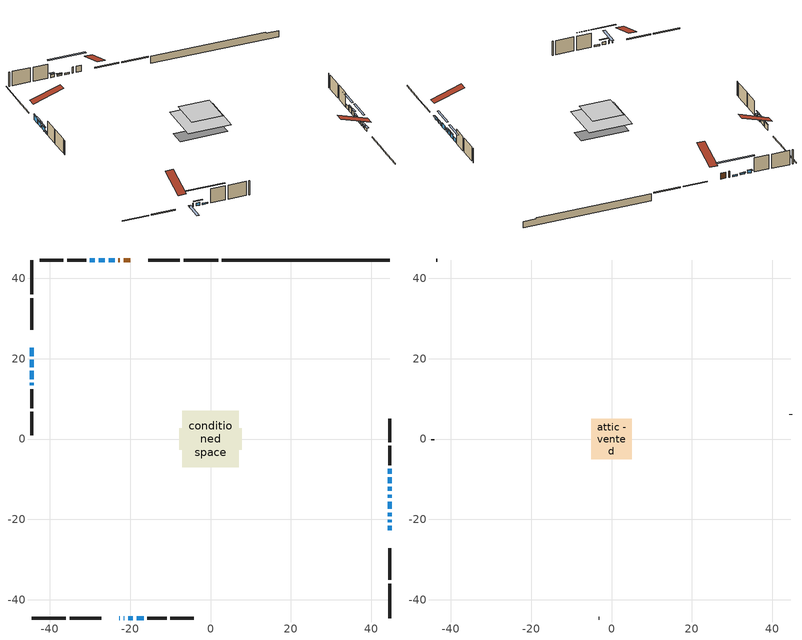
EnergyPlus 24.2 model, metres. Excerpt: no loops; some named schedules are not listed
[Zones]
conditioned space
 floor outside (Floor1 construction): -1.21,-1.21 -1.21,1.21 1.21,1.21 1.21,-1.21 z0.31
 floor adiabatic (AdiabaticFloorConstruction): -7.02,-7.02 -7.02,7.02 7.02,7.02 7.02,-7.02 z2.75
 floor foundation (Slab1 construction): -7.81,-2.63 -7.81,2.63 7.81,2.63 7.81,-2.63 z-2.13
 wall outside (RimJoist1 construction): 1.87,44.56 -6.7,44.56 / -44.56,-44.56 -35.99,-44.56 / -44.56,44.56 -44.56,35.99 / 44.56,-44.56 44.56,-35.99 z0.31:0.61
 wall outside (RimJoist2 construction): -7.63,44.56 -15.46,44.56 / -35.06,-44.56 -27.23,-44.56 / -44.56,35.06 -44.56,27.23 / 44.56,-35.06 44.56,-27.23 z0.31:0.61
 wall outside (AdiabaticWallConstruction 1): -19.92,44.56 -21.6,44.56 / -22.53,44.56 -22.94,44.56 z0.31:2.34
 wall outside (AdiabaticWallConstruction): -22.77,-44.56 -22.55,-44.56 z0.31:0.72; -44.56,22.76 -44.56,20.65 z0.31:2.12; -21.63,-44.56 -21.42,-44.56 / -44.56,19.73 -44.56,17.89 z0.31:1.53; 44.56,-22.76 44.56,-21.59 / 44.56,-19.18 44.56,-18.32 / -20.5,-44.56 -19.33,-44.56 / 44.56,-14.68 44.56,-13.84 z0.31:1.28; 44.56,-20.67 44.56,-20.11 z0.31:1.07; -44.56,16.97 -44.56,14.88 z0.31:1.48; -44.56,13.96 -44.56,13.34 z0.31:0.92; -23.87,44.56 -25.35,44.56 / -18.4,-44.56 -16.62,-44.56 z0.31:0.77; -26.27,44.56 -27.88,44.56 z0.31:0.82; 44.56,-17.39 44.56,-15.61 z0.31:1.73; 44.56,-12.91 44.56,-11.89 / 44.56,-10.97 44.56,-9.54 z0.31:1.83; 44.56,-8.62 44.56,-7.42 z0.31:1.51; -28.8,44.56 -30,44.56 z0.31:1.33
 wall outside (Wall1 construction): -30.93,44.56 -35.68,44.56 / -15.69,-44.56 -10.94,-44.56 / -44.56,12.42 -44.56,7.66 / 44.56,-6.49 44.56,-1.74 z0.31:5.19
 wall outside (Wall2 construction): -36.61,44.56 -42.46,44.56 / -10.01,-44.56 -4.15,-44.56 / -44.56,6.73 -44.56,0.88 / 44.56,-0.81 44.56,5.05 z0.31:5.19
 wall foundation (FoundationWall1 construction): 2.8,44.56,-2.13 2.8,44.56,0.31 40.38,44.56,0.31 40.38,44.56,-0.05 44.56,44.56,-0.05 44.56,44.56,-2.13
 window (WindowConstruction 15): -22.76,-44.56 -22.56,-44.56 z0.31:0.72
 window (WindowConstruction 6): -44.56,22.76 -44.56,20.65 z0.31:2.11
 window (WindowConstruction 7): -21.63,-44.56 -21.42,-44.56 z0.31:1.53
 window (WindowConstruction 8): 44.56,-22.76 44.56,-21.6 z0.31:1.28
 window (WindowConstruction 9): 44.56,-20.67 44.56,-20.11 z0.31:1.07
 window (WindowConstruction 10): 44.56,-19.18 44.56,-18.32 z0.31:1.28
 window (WindowConstruction 11): -20.5,-44.56 -19.33,-44.56 z0.31:1.28
 window (WindowConstruction 12): -44.56,19.72 -44.56,17.9 z0.31:1.53
 window (WindowConstruction 13): -44.56,16.97 -44.56,14.88 z0.31:1.48
 window (WindowConstruction 14): -44.56,13.96 -44.56,13.35 z0.31:0.92
 window (WindowConstruction 17): -23.87,44.56 -25.34,44.56 z0.31:0.77
 window (WindowConstruction 16): -26.27,44.56 -27.87,44.56 z0.31:0.82
 window (WindowConstruction 18): -18.4,-44.56 -16.62,-44.56 z0.31:0.77
 window (WindowConstruction): 44.56,-17.39 44.56,-15.61 z0.31:1.73
 window (WindowConstruction 1): 44.56,-14.68 44.56,-13.84 z0.31:1.28
 window (WindowConstruction 2): 44.56,-12.91 44.56,-11.9 z0.31:1.83
 window (WindowConstruction 3): 44.56,-10.97 44.56,-9.54 z0.31:1.83
 window (WindowConstruction 4): 44.56,-8.61 44.56,-7.42 z0.31:1.5
 window (WindowConstruction 5): -28.8,44.56 -30,44.56 z0.31:1.32
 door (Door): -19.93,44.56 -21.6,44.56 z0.31:2.34
 door (Door 1): -22.53,44.56 -22.94,44.56 z0.31:2.34
 ceiling adiabatic (AdiabaticFloorConstruction): 7.02,-7.02 7.02,7.02 -7.02,7.02 -7.02,-7.02 z2.75
attic - vented
 floor to conditioned space (Floor2 construction Reversed): -5.08,-5.08 -5.08,5.08 5.08,5.08 5.08,-5.08 z5.19
 wall outside (Wall3 construction): -43.39,44.56 -43.63,44.56 / -3.22,-44.56 -2.99,-44.56 / -44.56,-0.05 -44.56,-0.29 / 44.56,5.98 44.56,6.21 z0.31:5.19
 roof outside (Roof1 construction): -19,44.56,5.19 -19,34.67,8.48 -16.39,34.67,8.48 -16.39,44.56,5.19; -23.69,-44.56,5.19 -23.69,-34.67,8.48 -26.3,-34.67,8.48 -26.3,-44.56,5.19; -44.56,23.69,5.19 -34.67,23.69,8.48 -34.67,26.3,8.48 -44.56,26.3,5.19; 44.56,-23.69,5.19 34.67,-23.69,8.48 34.67,-26.3,8.48 44.56,-26.3,5.19
shading: -22.26,-44.56 -23.06,-44.56 -23.06,-51.27 -22.26,-51.27 z1.01; -44.56,20.5 -44.56,22.91 -44.71,22.91 -44.71,20.5 z2.26; 44.56,-21.45 44.56,-22.91 45.17,-22.91 45.17,-21.45 z1.43; 44.56,-19.96 44.56,-20.82 45.17,-20.82 45.17,-19.96 z1.22; 44.56,-18.17 44.56,-19.33 45.17,-19.33 45.17,-18.17 z1.43; -18.42,-44.56 -21.41,-44.56 -21.41,-44.86 -18.42,-44.86 z2.19; -44.56,16.98 -44.56,20.64 -44.86,20.64 -44.86,16.98 z2.44; -44.56,13.97 -44.56,17.88 -44.86,17.88 -44.86,13.97 z2.39; -44.56,13.2 -44.56,14.1 -45.17,14.1 -45.17,13.2 z1.07; -30.83,44.56 -18.38,44.56 -18.38,45.17 -30.83,45.17 z6.26; -28.02,44.56 -26.12,44.56 -26.12,44.86 -28.02,44.86 z0.97; -11.13,-44.56 -23.89,-44.56 -23.89,-44.86 -11.13,-44.86 z6.26; 44.56,-12.87 44.56,-20.13 45.17,-20.13 45.17,-12.87 z4.47; 44.56,-13.54 44.56,-14.98 44.86,-14.98 44.86,-13.54 z1.57; 44.56,-11.6 44.56,-13.21 45.05,-13.21 45.05,-11.6 z2.13; 44.56,-9.24 44.56,-11.27 44.86,-11.27 44.86,-9.24 z2.13; 44.56,-4.68 44.56,-11.35 45.17,-11.35 45.17,-4.68 z4.24; -30.15,44.56 -28.65,44.56 -28.65,45.17 -30.15,45.17 z1.47
[Building]
Building 1: Terrain=Suburbs
[Site:Location]
Edmonton Intl AP_AB: Latitude {deg}=53.31; Longitude {deg}=-113.58; Time Zone {hr}=-7; Elevation {m}=723; Keep Site Location Information=Yes
[Site:GroundTemperature:Shallow]
-1.56185, -3.61833, -3.78302, -2.80711, 1.11059, 5.01004, 8.39065, 10.5322, 10.7141, 8.97234, 5.67794, 1.89811
[Site:WaterMainsTemperature]
Calculation Method=Schedule; Temperature Schedule=mains temperature schedule
[Material] Roughness=Rough; Thermal Absorptance=0.9
Name | Thickness {m} | Conductivity {W/m-K} | Density {kg/m3} | Specific Heat {J/kg-K} | Solar Absorptance | Visible Absorptance
asphalt or fiberglass shingles | 0.00635 | 0.162714 | 1121.4 | 1465.45 | 0.4 | 0.4
ceiling loosefill ins | 0.338667 | 0.0480833 | 16.02 | 1046.75 | 0.7 | 0.7
ceiling stud and cavity | 0.1397 | 0.398674 | 65.682 | 1177.47 | 0.7 | 0.7
concrete 4.0 in. | 0.1016 | 1.803125 | 2242.8 | 837.4 | 0.7 | 0.7
concrete 8.0 in. | 0.2032 | 1.803125 | 2242.8 | 837.4 | 0.7 | 0.7
door material | 0.04445 | 0.053851 | 512.64 | 1214.23 | 0.7 | 0.7
door material 1 | 0.04445 | 0.0451087 | 512.64 | 1214.23 | 0.7 | 0.7
exterior vertical ins | 0.0460229 | 0.029427 | 32.04 | 1214.23 | 0.7 | 0.7
floor covering | 0.0127 | 0.0433444 | 54.468 | 1339.84 | 0.6 | 0.6
floor rigid ins; rim joist rigid ins; wall rigid ins | 0.051816 | 0.029427 | 32.04 | 1214.23 | 0.7 | 0.7
floor rigid ins 1; wall rigid ins 1 | 0.512978 | 0.029427 | 32.04 | 1214.23 | 0.7 | 0.7
floor stud and cavity | 0.1397 | 0.102477 | 92.3553 | 1139.71 | 0.7 | 0.7
floor stud and cavity 1 | 0.1397 | 1.75129 | 37.0049 | 1207.88 | 0.7 | 0.7
furniture material conditioned space 1 | 0.1524 | 0.115458 | 640.8 | 1214.23 | 0.6 | 0.6
gypsum board | 0.0127 | 0.160291 | 801 | 837.4 | 0.6 | 0.6
gypsum board 1 | 0.0127 | 0.160291 | 801 | 837.4 | 0.7 | 0.7
osb sheathing 0.5 in. | 0.0127 | 0.115458 | 512.64 | 1214.23 | 0.7 | 0.7
osb sheathing 0.75 in. | 0.01905 | 0.115458 | 512.64 | 1214.23 | 0.7 | 0.7
osb sheathing 2.0 in. | 0.0508 | 0.115458 | 512.64 | 1214.23 | 0.7 | 0.7
rim joist stud and cavity | 0.0508 | 0.0419588 | 125.044 | 1163.47 | 0.6 | 0.6
rim joist stud and cavity 1 | 0.0508 | 0.0311024 | 125.044 | 1163.47 | 0.6 | 0.6
wall stud and cavity | 0.1397 | 0.209339 | 139.0536 | 1170.24 | 0.7 | 0.7
wall stud and cavity 1 | 0.1397 | 0.543446 | 139.0536 | 1170.24 | 0.7 | 0.7
wall stud and cavity 2 | 0.0889 | 6.9971 | 50.32683 | 1063.81 | 0.6 | 0.6
wall stud and cavity 3 | 0.0889 | 0.380278 | 52.3479 | 1209.89 | 0.7 | 0.7
wall stud and cavity 4 | 0.0889 | 0.391764 | 83.0341 | 1211.67 | 0.7 | 0.7
wood siding | 0.0254 | 0.102417 | 544.68 | 1172.36 | 0.4 | 0.4
wood siding 1 | 0.00254 | 0.102417 | 544.68 | 1172.36 | 0.4 | 0.4
wood siding 2; wood siding 3; wood siding 4 | 0.0254 | 0.102417 | 544.68 | 1172.36 | 0.7 | 0.7
[WindowMaterial:SimpleGlazingSystem]
Name | U-Factor {W/m2-K} | Solar Heat Gain Coefficient
WindowMaterial | 1.67501 | 0.42
WindowMaterial 1 | 1.839672 | 0.36
WindowMaterial 10 | 2.76916 | 0.64
WindowMaterial 11 | 1.74939 | 0.4
WindowMaterial 12 | 1.737468 | 0.4
WindowMaterial 13 | 2.74702 | 0.58
WindowMaterial 14 | 2.65503 | 0.38
WindowMaterial 15 | 2.762347 | 0.61
WindowMaterial 16 | 5.26294 | 0.5
WindowMaterial 17 | 5.33902 | 0.48
WindowMaterial 2 | 2.76178 | 0.61
WindowMaterial 3 | 2.78563 | 0.68
WindowMaterial 4 | 2.779381 | 0.66
WindowMaterial 5 | 1.7721 | 0.39
WindowMaterial 6 | 1.63129 | 0.43
WindowMaterial 7 | 6.93965 | 0.69
WindowMaterial 8 | 2.77541 | 0.65
WindowMaterial 9 | 2.750991 | 0.59
[Construction]
AdiabaticFloorConstruction: floor stud and cavity 1, floor rigid ins 1, osb sheathing 0.75 in., floor covering
AdiabaticWallConstruction: wood siding 3, wall rigid ins 1, wall stud and cavity 3, gypsum board
AdiabaticWallConstruction 1: wood siding 4, wall rigid ins 1, wall stud and cavity 3, gypsum board
Door: door material
Door 1: door material 1
Floor1 construction: floor stud and cavity, floor rigid ins, osb sheathing 0.75 in., floor covering
Floor2 construction Reversed: gypsum board, ceiling stud and cavity, ceiling loosefill ins
FoundationWall1 construction: concrete 8.0 in., gypsum board 1
furniture construction conditioned space 1: furniture material conditioned space 1
PartitionWallConstruction: gypsum board, wall stud and cavity 4, gypsum board
RimJoist1 construction: wood siding 2, rim joist rigid ins, osb sheathing 2.0 in., rim joist stud and cavity
RimJoist2 construction: wood siding 2, osb sheathing 2.0 in., rim joist stud and cavity 1
Roof1 construction: asphalt or fiberglass shingles
Slab1 construction: concrete 4.0 in.
Wall1 construction: wood siding, wall rigid ins, osb sheathing 0.5 in., wall stud and cavity, gypsum board
Wall2 construction: wood siding, wall rigid ins, osb sheathing 0.5 in., wall stud and cavity 1, gypsum board
Wall3 construction: wood siding 1, wall stud and cavity 2
WindowConstruction: WindowMaterial
WindowConstruction 1: WindowMaterial 1
WindowConstruction 10: WindowMaterial 10
WindowConstruction 11; WindowConstruction 8: WindowMaterial 8
WindowConstruction 12: WindowMaterial 11
WindowConstruction 13: WindowMaterial 12
WindowConstruction 14: WindowMaterial 13
WindowConstruction 15: WindowMaterial 14
WindowConstruction 16: WindowMaterial 15
WindowConstruction 17: WindowMaterial 16
WindowConstruction 18: WindowMaterial 17
WindowConstruction 2: WindowMaterial 2
WindowConstruction 3: WindowMaterial 3
WindowConstruction 4: WindowMaterial 4
WindowConstruction 5: WindowMaterial 5
WindowConstruction 6: WindowMaterial 6
WindowConstruction 7: WindowMaterial 7
WindowConstruction 9: WindowMaterial 9
[Zone] Multiplier=1; Part of Total Floor Area=Yes
Name | Volume {m3}
attic - vented | 55.1181
conditioned space | 735.1
[Space]
Name | Zone | Volume {m3}
attic - vented 1 | attic - vented | 55.1181
conditioned space 1 | conditioned space | 735.1
[ZoneInfiltration:EffectiveLeakageArea]
infil attic - vented 1: Zone or Space=attic - vented 1; Schedule=Always On Discrete; Effective Air Leakage Area {cm2}=3583.65; Stack Coefficient=0.000568287; Wind Coefficient=1.61066e-05
[ZoneMixing]
whole house fan mix: Zone or Space=attic - vented; Schedule=Always On Continuous; Design Flow Rate Calculation Method=Flow/Zone; Design Flow Rate {m3/s}=0; Source Zone or Space=conditioned space
[SurfaceProperty:ExposedFoundationPerimeter]
Slab1: Exposed Perimeter Calculation Method=TotalExposedPerimeter; Total Exposed Perimeter {m}=41.759
[InternalMass] Zone or ZoneList=conditioned space; Space or SpaceList=conditioned space 1
Name | Construction | Surface Area {m2}
furniture mass conditioned space 1 | furniture construction conditioned space 1 | 114.108
partition wall mass | PartitionWallConstruction | 285.27
[Lights]
interior lighting: Zone or ZoneList or Space or SpaceList=conditioned space 1; Schedule=interior lighting schedule; Design Level Calculation Method=LightingLevel; Lighting Level {W}=343.2; Return Air Fraction=0; Fraction Radiant=0.6; Fraction Visible=0.2; Fraction Replaceable=1
[People]
occupants: Zone or ZoneList or Space or SpaceList=conditioned space 1; Number of People Schedule=occupants schedule; Number of People Calculation Method=People; Number of People=3; Fraction Radiant=0.314171; Sensible Heat Fraction=0.56303; Activity Level Schedule=occupants activity schedule; Carbon Dioxide Generation Rate {m3/s-W}=0; Enable ASHRAE 55 Comfort Warnings=No; Mean Radiant Temperature Calculation Type=EnclosureAveraged
[ElectricEquipment] Zone or ZoneList or Space or SpaceList=conditioned space 1; Design Level Calculation Method=EquipmentLevel
Name | Schedule | Design Level {W} | Fraction Latent | Fraction Radiant | Fraction Lost
clothes dryer | clothes dryer schedule | 140.772 | 0.015 | 0.081 | 0.85
clothes washer | clothes washer schedule | 32.1985 | 0.03 | 0.162 | 0.7
cooking range | cooking range schedule | 215.147 | 0.08 | 0.432 | 0.2
dishwasher | dishwasher schedule | 66.8632 | 0.3 | 0.18 | 0.4
fridge | fridge schedule | 72.9452 | 0 | 0.6 | 0
mech vent bath fan 0 | mech vent bath fan 0 schedule | 50.2 | 0 | 0 | 1
mech vent bath fan 1 | mech vent bath fan 1 schedule | 50.2 | 0 | 0 | 1
mech vent bath fan 2 | mech vent bath fan 2 schedule | 50.2 | 0 | 0 | 1
mech vent house fan | mech vent house fan schedule | 0 | 0 | 0 | 1
mech vent house fan cfis | mech vent house fan cfis schedule | 0 | 0 | 0 | 0
mech vent range fan 0 | mech vent range fan 0 schedule | 57 | 0 | 0 | 1
misc plug loads | misc plug loads schedule | 494.7 | 0.045 | 0.513 | 0.1
whole house fan | Always On Discrete | 0 | 0 | 0 | 1
[OtherEquipment] Zone or ZoneList or Space or SpaceList=conditioned space 1; Design Level Calculation Method=EquipmentLevel
Name | Fuel Type | Schedule | Design Level {W} | Fraction Latent | Fraction Radiant | Fraction Lost
clothes dryer 1 | Electricity | clothes dryer schedule | 0 | 0.015 | 0.081 | 0.85
cooking range 1 | Electricity | cooking range schedule | 0 | 0.08 | 0.432 | 0.2
general water use latent | None | general water use schedule | 62.594 | 1 | 0 | 0
general water use sensible | None | general water use schedule | -61.6891 | 0 | 0.6 | 0
mech vent house fan latent load | None | Always On Discrete | 0 | 1 | 0 | 0
mech vent house fan sensible load | None | Always On Discrete | 0 | 0 | 0 | 0
water heater energy adjustment1 | NaturalGas | Always On Discrete | 0.01 | 0 | 0 | 1
[ZoneInfiltration:DesignFlowRate] Zone or ZoneList or Space or SpaceList=conditioned space 1; Schedule=Always On Discrete; Design Flow Rate Calculation Method=Flow/Zone; Design Flow Rate {m3/s}=0
infil flow; natural vent flow; whole house fan flow
[Foundation:Kiva]
Foundation Kiva 1: Initial Indoor Air Temperature {C}=18; Wall Height Above Grade {m}=0.309982; Wall Depth Below Slab {m}=0.2032; Custom Block Material Name 1=exterior vertical ins; Custom Block Depth 1 {m}=2.43998; Custom Block X Position 1 {m}=0.2159; Custom Block Z Position 1 {m}=0
[Foundation:Kiva:Settings]
Soil Conductivity {W/m-K}=0.849921; Soil Density {kg/m3}=1842.3; Soil Specific Heat {J/kg-K}=418.7; Ground Solar Absorptivity=0.9; Ground Thermal Absorptivity=0.9; Ground Surface Roughness {m}=0.03; Far-Field Width {m}=40; Deep-Ground Boundary Condition=ZeroFlux; Deep-Ground Depth {m}=40; Minimum Cell Dimension {m}=0.2; Maximum Cell Growth Coefficient=3; Simulation Timestep=Timestep
[Exterior:Lights]
exterior lighting: Schedule=exterior lighting schedule; Design Level {W}=75.6
[Schedule:Constant]
Name | Hourly Value
Always On Continuous; mech vent house fan schedule; mech vent house fan cfis schedule; Always On Discrete | 1
occupants activity schedule | 117.228
fridge schedule | 0
[Schedule:Week:Daily]
interior lighting schedule Week Rule - Jan1-Jan27: interior lighting schedule day, interior lighting schedule day, interior lighting schedule day, interior lighting schedule day, interior lighting schedule day, interior lighting schedule day, interior lighting schedule day, interior lighting schedule default day, interior lighting schedule default day, interior lighting schedule default day, interior lighting schedule default day, interior lighting schedule default day
interior lighting schedule Week Rule - Jan28-Feb3: interior lighting schedule day, interior lighting schedule day, interior lighting schedule day, interior lighting schedule day, interior lighting schedule day 1, interior lighting schedule day 1, interior lighting schedule day 1, interior lighting schedule default day, interior lighting schedule default day, interior lighting schedule default day, interior lighting schedule default day, interior lighting schedule default day
interior lighting schedule Week Rule - Feb4-Feb24: interior lighting schedule day 1, interior lighting schedule day 1, interior lighting schedule day 1, interior lighting schedule day 1, interior lighting schedule day 1, interior lighting schedule day 1, interior lighting schedule day 1, interior lighting schedule default day, interior lighting schedule default day, interior lighting schedule default day, interior lighting schedule default day, interior lighting schedule default day
interior lighting schedule Week Rule - Feb25-Mar3: interior lighting schedule day 1, interior lighting schedule day 1, interior lighting schedule day 1, interior lighting schedule day 1, interior lighting schedule day 2, interior lighting schedule day 2, interior lighting schedule day 2, interior lighting schedule default day, interior lighting schedule default day, interior lighting schedule default day, interior lighting schedule default day, interior lighting schedule default day
interior lighting schedule Week Rule - Mar4-Mar31: interior lighting schedule day 2, interior lighting schedule day 2, interior lighting schedule day 2, interior lighting schedule day 2, interior lighting schedule day 2, interior lighting schedule day 2, interior lighting schedule day 2, interior lighting schedule default day, interior lighting schedule default day, interior lighting schedule default day, interior lighting schedule default day, interior lighting schedule default day
interior lighting schedule Week Rule - Apr1-Apr28: interior lighting schedule day 3, interior lighting schedule day 3, interior lighting schedule day 3, interior lighting schedule day 3, interior lighting schedule day 3, interior lighting schedule day 3, interior lighting schedule day 3, interior lighting schedule default day, interior lighting schedule default day, interior lighting schedule default day, interior lighting schedule default day, interior lighting schedule default day
interior lighting schedule Week Rule - Apr29-May5: interior lighting schedule day 3, interior lighting schedule day 3, interior lighting schedule day 4, interior lighting schedule day 4, interior lighting schedule day 4, interior lighting schedule day 4, interior lighting schedule day 4, interior lighting schedule default day, interior lighting schedule default day, interior lighting schedule default day, interior lighting schedule default day, interior lighting schedule default day
interior lighting schedule Week Rule - May6-May26: interior lighting schedule day 4, interior lighting schedule day 4, interior lighting schedule day 4, interior lighting schedule day 4, interior lighting schedule day 4, interior lighting schedule day 4, interior lighting schedule day 4, interior lighting schedule default day, interior lighting schedule default day, interior lighting schedule default day, interior lighting schedule default day, interior lighting schedule default day
interior lighting schedule Week Rule - May27-Jun2: interior lighting schedule day 4, interior lighting schedule day 4, interior lighting schedule day 4, interior lighting schedule day 4, interior lighting schedule day 4, interior lighting schedule day 5, interior lighting schedule day 5, interior lighting schedule default day, interior lighting schedule default day, interior lighting schedule default day, interior lighting schedule default day, interior lighting schedule default day
interior lighting schedule Week Rule - Jun3-Jun30: interior lighting schedule day 5, interior lighting schedule day 5, interior lighting schedule day 5, interior lighting schedule day 5, interior lighting schedule day 5, interior lighting schedule day 5, interior lighting schedule day 5, interior lighting schedule default day, interior lighting schedule default day, interior lighting schedule default day, interior lighting schedule default day, interior lighting schedule default day
interior lighting schedule Week Rule - Jul1-Jul28: interior lighting schedule day 6, interior lighting schedule day 6, interior lighting schedule day 6, interior lighting schedule day 6, interior lighting schedule day 6, interior lighting schedule day 6, interior lighting schedule day 6, interior lighting schedule default day, interior lighting schedule default day, interior lighting schedule default day, interior lighting schedule default day, interior lighting schedule default day
interior lighting schedule Week Rule - Jul29-Aug4: interior lighting schedule day 6, interior lighting schedule day 6, interior lighting schedule day 6, interior lighting schedule day 7, interior lighting schedule day 7, interior lighting schedule day 7, interior lighting schedule day 7, interior lighting schedule default day, interior lighting schedule default day, interior lighting schedule default day, interior lighting schedule default day, interior lighting schedule default day
interior lighting schedule Week Rule - Aug5-Aug25: interior lighting schedule day 7, interior lighting schedule day 7, interior lighting schedule day 7, interior lighting schedule day 7, interior lighting schedule day 7, interior lighting schedule day 7, interior lighting schedule day 7, interior lighting schedule default day, interior lighting schedule default day, interior lighting schedule default day, interior lighting schedule default day, interior lighting schedule default day
interior lighting schedule Week Rule - Aug26-Sep1: interior lighting schedule day 7, interior lighting schedule day 7, interior lighting schedule day 7, interior lighting schedule day 7, interior lighting schedule day 7, interior lighting schedule day 7, interior lighting schedule day 8, interior lighting schedule default day, interior lighting schedule default day, interior lighting schedule default day, interior lighting schedule default day, interior lighting schedule default day
interior lighting schedule Week Rule - Sep2-Sep29: interior lighting schedule day 8, interior lighting schedule day 8, interior lighting schedule day 8, interior lighting schedule day 8, interior lighting schedule day 8, interior lighting schedule day 8, interior lighting schedule day 8, interior lighting schedule default day, interior lighting schedule default day, interior lighting schedule default day, interior lighting schedule default day, interior lighting schedule default day
interior lighting schedule Week Rule - Sep30-Oct6: interior lighting schedule day 8, interior lighting schedule day 9, interior lighting schedule day 9, interior lighting schedule day 9, interior lighting schedule day 9, interior lighting schedule day 9, interior lighting schedule day 9, interior lighting schedule default day, interior lighting schedule default day, interior lighting schedule default day, interior lighting schedule default day, interior lighting schedule default day
interior lighting schedule Week Rule - Oct7-Oct27: interior lighting schedule day 9, interior lighting schedule day 9, interior lighting schedule day 9, interior lighting schedule day 9, interior lighting schedule day 9, interior lighting schedule day 9, interior lighting schedule day 9, interior lighting schedule default day, interior lighting schedule default day, interior lighting schedule default day, interior lighting schedule default day, interior lighting schedule default day
interior lighting schedule Week Rule - Oct28-Nov3: interior lighting schedule day 9, interior lighting schedule day 9, interior lighting schedule day 9, interior lighting schedule day 9, interior lighting schedule day 10, interior lighting schedule day 10, interior lighting schedule day 10, interior lighting schedule default day, interior lighting schedule default day, interior lighting schedule default day, interior lighting schedule default day, interior lighting schedule default day
interior lighting schedule Week Rule - Nov4-Nov24: interior lighting schedule day 10, interior lighting schedule day 10, interior lighting schedule day 10, interior lighting schedule day 10, interior lighting schedule day 10, interior lighting schedule day 10, interior lighting schedule day 10, interior lighting schedule default day, interior lighting schedule default day, interior lighting schedule default day, interior lighting schedule default day, interior lighting schedule default day
interior lighting schedule Week Rule - Nov25-Dec1: interior lighting schedule day 10, interior lighting schedule day 10, interior lighting schedule day 10, interior lighting schedule day 10, interior lighting schedule day 10, interior lighting schedule day 10, interior lighting schedule day 11, interior lighting schedule default day, interior lighting schedule default day, interior lighting schedule default day, interior lighting schedule default day, interior lighting schedule default day
interior lighting schedule Week Rule - Dec2-Dec31: interior lighting schedule day 11, interior lighting schedule day 11, interior lighting schedule day 11, interior lighting schedule day 11, interior lighting schedule day 11, interior lighting schedule day 11, interior lighting schedule day 11, interior lighting schedule default day, interior lighting schedule default day, interior lighting schedule default day, interior lighting schedule default day, interior lighting schedule default day
occupants schedule Week Rule - Jan1-Dec31: occupants schedule day, occupants schedule day, occupants schedule day, occupants schedule day, occupants schedule day, occupants schedule day, occupants schedule day, occupants schedule default day, occupants schedule default day, occupants schedule default day, occupants schedule default day, occupants schedule default day
clothes dryer schedule Week Rule - Jan1-Dec31: clothes dryer schedule day, clothes dryer schedule day, clothes dryer schedule day, clothes dryer schedule day, clothes dryer schedule day, clothes dryer schedule day, clothes dryer schedule day, clothes dryer schedule default day, clothes dryer schedule default day, clothes dryer schedule default day, clothes dryer schedule default day, clothes dryer schedule default day
clothes washer schedule Week Rule - Jan1-Dec31: clothes washer schedule day, clothes washer schedule day, clothes washer schedule day, clothes washer schedule day, clothes washer schedule day, clothes washer schedule day, clothes washer schedule day, clothes washer schedule default day, clothes washer schedule default day, clothes washer schedule default day, clothes washer schedule default day, clothes washer schedule default day
cooking range schedule Week Rule - Jan1-Dec31: cooking range schedule day, cooking range schedule day, cooking range schedule day, cooking range schedule day, cooking range schedule day, cooking range schedule day, cooking range schedule day, cooking range schedule default day, cooking range schedule default day, cooking range schedule default day, cooking range schedule default day, cooking range schedule default day
dishwasher schedule Week Rule - Jan1-Dec31: dishwasher schedule day, dishwasher schedule day, dishwasher schedule day, dishwasher schedule day, dishwasher schedule day, dishwasher schedule day, dishwasher schedule day, dishwasher schedule default day, dishwasher schedule default day, dishwasher schedule default day, dishwasher schedule default day, dishwasher schedule default day
mech vent bath fan 0 schedule Week Rule - Jan1-Dec31: mech vent bath fan 0 schedule day, mech vent bath fan 0 schedule day, mech vent bath fan 0 schedule day, mech vent bath fan 0 schedule day, mech vent bath fan 0 schedule day, mech vent bath fan 0 schedule day, mech vent bath fan 0 schedule day, mech vent bath fan 0 schedule default day, mech vent bath fan 0 schedule default day, mech vent bath fan 0 schedule default day, mech vent bath fan 0 schedule default day, mech vent bath fan 0 schedule default day
mech vent bath fan 1 schedule Week Rule - Jan1-Dec31: mech vent bath fan 1 schedule day, mech vent bath fan 1 schedule day, mech vent bath fan 1 schedule day, mech vent bath fan 1 schedule day, mech vent bath fan 1 schedule day, mech vent bath fan 1 schedule day, mech vent bath fan 1 schedule day, mech vent bath fan 1 schedule default day, mech vent bath fan 1 schedule default day, mech vent bath fan 1 schedule default day, mech vent bath fan 1 schedule default day, mech vent bath fan 1 schedule default day
mech vent bath fan 2 schedule Week Rule - Jan1-Dec31: mech vent bath fan 2 schedule day, mech vent bath fan 2 schedule day, mech vent bath fan 2 schedule day, mech vent bath fan 2 schedule day, mech vent bath fan 2 schedule day, mech vent bath fan 2 schedule day, mech vent bath fan 2 schedule day, mech vent bath fan 2 schedule default day, mech vent bath fan 2 schedule default day, mech vent bath fan 2 schedule default day, mech vent bath fan 2 schedule default day, mech vent bath fan 2 schedule default day
mech vent range fan 0 schedule Week Rule - Jan1-Dec31: mech vent range fan 0 schedule day, mech vent range fan 0 schedule day, mech vent range fan 0 schedule day, mech vent range fan 0 schedule day, mech vent range fan 0 schedule day, mech vent range fan 0 schedule day, mech vent range fan 0 schedule day, mech vent range fan 0 schedule default day, mech vent range fan 0 schedule default day, mech vent range fan 0 schedule default day, mech vent range fan 0 schedule default day, mech vent range fan 0 schedule default day
misc plug loads schedule Week Rule - Jan1-Dec31: misc plug loads schedule day, misc plug loads schedule day, misc plug loads schedule day, misc plug loads schedule day, misc plug loads schedule day, misc plug loads schedule day, misc plug loads schedule day, misc plug loads schedule default day, misc plug loads schedule default day, misc plug loads schedule default day, misc plug loads schedule default day, misc plug loads schedule default day
general water use schedule Week Rule - Jan1-Dec31: general water use schedule day, general water use schedule day, general water use schedule day, general water use schedule day, general water use schedule day, general water use schedule day, general water use schedule day, general water use schedule default day, general water use schedule default day, general water use schedule default day, general water use schedule default day, general water use schedule default day
exterior lighting schedule Week Rule - Jan1-Jan27: exterior lighting schedule day, exterior lighting schedule day, exterior lighting schedule day, exterior lighting schedule day, exterior lighting schedule day, exterior lighting schedule day, exterior lighting schedule day, exterior lighting schedule default day, exterior lighting schedule default day, exterior lighting schedule default day, exterior lighting schedule default day, exterior lighting schedule default day
exterior lighting schedule Week Rule - Jan28-Feb3: exterior lighting schedule day, exterior lighting schedule day, exterior lighting schedule day, exterior lighting schedule day, exterior lighting schedule day 1, exterior lighting schedule day 1, exterior lighting schedule day 1, exterior lighting schedule default day, exterior lighting schedule default day, exterior lighting schedule default day, exterior lighting schedule default day, exterior lighting schedule default day
exterior lighting schedule Week Rule - Feb4-Feb24: exterior lighting schedule day 1, exterior lighting schedule day 1, exterior lighting schedule day 1, exterior lighting schedule day 1, exterior lighting schedule day 1, exterior lighting schedule day 1, exterior lighting schedule day 1, exterior lighting schedule default day, exterior lighting schedule default day, exterior lighting schedule default day, exterior lighting schedule default day, exterior lighting schedule default day
exterior lighting schedule Week Rule - Feb25-Mar3: exterior lighting schedule day 1, exterior lighting schedule day 1, exterior lighting schedule day 1, exterior lighting schedule day 1, exterior lighting schedule day 2, exterior lighting schedule day 2, exterior lighting schedule day 2, exterior lighting schedule default day, exterior lighting schedule default day, exterior lighting schedule default day, exterior lighting schedule default day, exterior lighting schedule default day
exterior lighting schedule Week Rule - Mar4-Mar31: exterior lighting schedule day 2, exterior lighting schedule day 2, exterior lighting schedule day 2, exterior lighting schedule day 2, exterior lighting schedule day 2, exterior lighting schedule day 2, exterior lighting schedule day 2, exterior lighting schedule default day, exterior lighting schedule default day, exterior lighting schedule default day, exterior lighting schedule default day, exterior lighting schedule default day
[Schedule:Year]
interior lighting schedule: interior lighting schedule Week Rule - Jan1-Jan27, 1, 1, 1, 27, interior lighting schedule Week Rule - Jan28-Feb3, 1, 28, 2, 3, interior lighting schedule Week Rule - Feb4-Feb24, 2, 4, 2, 24, interior lighting schedule Week Rule - Feb25-Mar3, 2, 25, 3, 3, interior lighting schedule Week Rule - Mar4-Mar31, 3, 4, 3, 31, interior lighting schedule Week Rule - Apr1-Apr28, 4, 1, 4, 28, interior lighting schedule Week Rule - Apr29-May5, 4, 29, 5, 5, interior lighting schedule Week Rule - May6-May26, 5, 6, 5, 26, interior lighting schedule Week Rule - May27-Jun2, 5, 27, 6, 2, interior lighting schedule Week Rule - Jun3-Jun30, 6, 3, 6, 30, interior lighting schedule Week Rule - Jul1-Jul28, 7, 1, 7, 28, interior lighting schedule Week Rule - Jul29-Aug4, 7, 29, 8, 4, interior lighting schedule Week Rule - Aug5-Aug25, 8, 5, 8, 25, interior lighting schedule Week Rule - Aug26-Sep1, 8, 26, 9, 1, interior lighting schedule Week Rule - Sep2-Sep29, 9, 2, 9, 29, interior lighting schedule Week Rule - Sep30-Oct6, 9, 30, 10, 6, interior lighting schedule Week Rule - Oct7-Oct27, 10, 7, 10, 27, interior lighting schedule Week Rule - Oct28-Nov3, 10, 28, 11, 3, interior lighting schedule Week Rule - Nov4-Nov24, 11, 4, 11, 24, interior lighting schedule Week Rule - Nov25-Dec1, 11, 25, 12, 1, interior lighting schedule Week Rule - Dec2-Dec31, 12, 2, 12, 31
occupants schedule: occupants schedule Week Rule - Jan1-Dec31, 1, 1, 12, 31
clothes dryer schedule: clothes dryer schedule Week Rule - Jan1-Dec31, 1, 1, 12, 31
clothes washer schedule: clothes washer schedule Week Rule - Jan1-Dec31, 1, 1, 12, 31
cooking range schedule: cooking range schedule Week Rule - Jan1-Dec31, 1, 1, 12, 31
dishwasher schedule: dishwasher schedule Week Rule - Jan1-Dec31, 1, 1, 12, 31
mech vent bath fan 0 schedule: mech vent bath fan 0 schedule Week Rule - Jan1-Dec31, 1, 1, 12, 31
mech vent bath fan 1 schedule: mech vent bath fan 1 schedule Week Rule - Jan1-Dec31, 1, 1, 12, 31
mech vent bath fan 2 schedule: mech vent bath fan 2 schedule Week Rule - Jan1-Dec31, 1, 1, 12, 31
mech vent range fan 0 schedule: mech vent range fan 0 schedule Week Rule - Jan1-Dec31, 1, 1, 12, 31
misc plug loads schedule: misc plug loads schedule Week Rule - Jan1-Dec31, 1, 1, 12, 31
general water use schedule: general water use schedule Week Rule - Jan1-Dec31, 1, 1, 12, 31
exterior lighting schedule: exterior lighting schedule Week Rule - Jan1-Jan27, 1, 1, 1, 27, exterior lighting schedule Week Rule - Jan28-Feb3, 1, 28, 2, 3, exterior lighting schedule Week Rule - Feb4-Feb24, 2, 4, 2, 24, exterior lighting schedule Week Rule - Feb25-Mar3, 2, 25, 3, 3, exterior lighting schedule Week Rule - Mar4-Mar31, 3, 4, 3, 31, exterior lighting schedule Week Rule - Apr1-Apr28, 4, 1, 4, 28, exterior lighting schedule Week Rule - Apr29-May5, 4, 29, 5, 5, exterior lighting schedule Week Rule - May6-May26, 5, 6, 5, 26, exterior lighting schedule Week Rule - May27-Jun2, 5, 27, 6, 2, exterior lighting schedule Week Rule - Jun3-Jun30, 6, 3, 6, 30, exterior lighting schedule Week Rule - Jul1-Jul28, 7, 1, 7, 28, exterior lighting schedule Week Rule - Jul29-Aug4, 7, 29, 8, 4, exterior lighting schedule Week Rule - Aug5-Aug25, 8, 5, 8, 25, exterior lighting schedule Week Rule - Aug26-Sep1, 8, 26, 9, 1, exterior lighting schedule Week Rule - Sep2-Sep29, 9, 2, 9, 29, exterior lighting schedule Week Rule - Sep30-Oct6, 9, 30, 10, 6, exterior lighting schedule Week Rule - Oct7-Oct27, 10, 7, 10, 27, exterior lighting schedule Week Rule - Oct28-Nov3, 10, 28, 11, 3, exterior lighting schedule Week Rule - Nov4-Nov24, 11, 4, 11, 24, exterior lighting schedule Week Rule - Nov25-Dec1, 11, 25, 12, 1, exterior lighting schedule Week Rule - Dec2-Dec31, 12, 2, 12, 31
[Schedule:Compact]
mains temperature schedule: Through: 01/01, For: AllDays, Until: 24:00, 3.97167, Through: 01/02, For: AllDays, Until: 24:00, 3.90778, Through: 01/03, For: AllDays, Until: 24:00, 3.84556, Through: 01/04, For: AllDays, Until: 24:00, 3.78389, Through: 01/05, For: AllDays, Until: 24:00, 3.72278, Through: 01/06, For: AllDays, Until: 24:00, 3.66278, Through: 01/07, For: AllDays, Until: 24:00, 3.60389, Through: 01/08, For: AllDays, Until: 24:00, 3.54556, Through: 01/09, For: AllDays, Until: 24:00, 3.48833, Through: 01/10, For: AllDays, Until: 24:00, 3.43167, Through: 01/11, For: AllDays, Until: 24:00, 3.37611, Through: 01/12, For: AllDays, Until: 24:00, 3.32167, Through: 01/13, For: AllDays, Until: 24:00, 3.26833, Through: 01/14, For: AllDays, Until: 24:00, 3.21556, Through: 01/15, For: AllDays, Until: 24:00, 3.16444, Through: 01/16, For: AllDays, Until: 24:00, 3.11389, Through: 01/17, For: AllDays, Until: 24:00, 3.06444, Through: 01/18, For: AllDays, Until: 24:00, 3.01611, Through: 01/19, For: AllDays, Until: 24:00, 2.96889, Through: 01/20, For: AllDays, Until: 24:00, 2.92278, Through: 01/21, For: AllDays, Until: 24:00, 2.87722, Through: 01/22, For: AllDays, Until: 24:00, 2.83333, Through: 01/23, For: AllDays, Until: 24:00, 2.79056, Through: 01/24, For: AllDays, Until: 24:00, 2.74889, Through: 01/25, For: AllDays, Until: 24:00, 2.70833, Through: 01/26, For: AllDays, Until: 24:00, 2.66889, Through: 01/27, For: AllDays, Until: 24:00, 2.63056, Through: 01/28, For: AllDays, Until: 24:00, 2.59333, Through: 01/29, For: AllDays, Until: 24:00, 2.55778, Through: 01/30, For: AllDays, Until: 24:00, 2.52278, Through: 01/31, For: AllDays, Until: 24:00, 2.48944, Through: 02/01, For: AllDays, Until: 24:00, 2.45722, Through: 02/02, For: AllDays, Until: 24:00, 2.42611, Through: 02/03, For: AllDays, Until: 24:00, 2.39667, Through: 02/04, For: AllDays, Until: 24:00, 2.36833, Through: 02/05, For: AllDays, Until: 24:00, 2.34111, Through: 02/06, For: AllDays, Until: 24:00, 2.315, Through: 02/07, For: AllDays, Until: 24:00, 2.29056, Through: 02/08, For: AllDays, Until: 24:00, 2.26722, Through: 02/09, For: AllDays, Until: 24:00, 2.245, Through: 02/10, For: AllDays, Until: 24:00, 2.22444, Through: 02/11, For: AllDays, Until: 24:00, 2.20444, Through: 02/12, For: AllDays, Until: 24:00, 2.18667, Through: 02/13, For: AllDays, Until: 24:00, 2.17, Through: 02/14, For: AllDays, Until: 24:00, 2.15444, Through: 02/15, For: AllDays, Until: 24:00, 2.14, Through: 02/16, For: AllDays, Until: 24:00, 2.12722, Through: 02/17, For: AllDays, Until: 24:00, 2.11556, Through: 02/18, For: AllDays, Until: 24:00, 2.10556, Through: 02/19, For: AllDays, Until: 24:00, 2.09667, Through: 02/20, For: AllDays, Until: 24:00, 2.08889, Through: 02/21, For: AllDays, Until: 24:00, 2.08278, Through: 02/22, For: AllDays, Until: 24:00, 2.07833, Through: 02/23, For: AllDays, Until: 24:00, 2.07444, Through: 02/24, For: AllDays, Until: 24:00, 2.07278, Through: 02/25, For: AllDays, Until: 24:00, 2.07167, Through: 02/26, For: AllDays, Until: 24:00, 2.07222, Through: 02/27, For: AllDays, Until: 24:00, 2.07444, Through: 02/28, For: AllDays, Until: 24:00, 2.07778, Through: 03/01, For: AllDays, Until: 24:00, 2.08222, Through: 03/02, For: AllDays, Until: 24:00, 2.08833, Through: 03/03, For: AllDays, Until: 24:00, 2.09556, Through: 03/04, For: AllDays, Until: 24:00, 2.10444, Through: 03/05, For: AllDays, Until: 24:00, 2.11444, Through: 03/06, For: AllDays, Until: 24:00, 2.12556, Through: 03/07, For: AllDays, Until: 24:00, 2.13833, Through: 03/08, For: AllDays, Until: 24:00, 2.15278, Through: 03/09, For: AllDays, Until: 24:00, 2.16778, Through: 03/10, For: AllDays, Until: 24:00, 2.18444, Through: 03/11, For: AllDays, Until: 24:00, 2.20278, Through: 03/12, For: AllDays, Until: 24:00, 2.22167, Through: 03/13, For: AllDays, Until: 24:00, 2.24278, Through: 03/14, For: AllDays, Until: 24:00, 2.26444, Through: 03/15, For: AllDays, Until: 24:00, 2.28778, Through: 03/16, For: AllDays, Until: 24:00, 2.31222, Through: 03/17, For: AllDays, Until: 24:00, 2.33778, Through: 03/18, For: AllDays, Until: 24:00, 2.365, Through: 03/19, For: AllDays, Until: 24:00, 2.39333, Through: 03/20, For: AllDays, Until: 24:00, 2.42278, Through: 03/21, For: AllDays, Until: 24:00, 2.45389, Through: 03/22, For: AllDays, Until: 24:00, 2.48611, Through: 03/23, For: AllDays, Until: 24:00, 2.51889, Through: 03/24, For: AllDays, Until: 24:00, 2.55389, Through: 03/25, For: AllDays, Until: 24:00, 2.58944, Through: 03/26, For: AllDays, Until: 24:00, 2.62611, Through: 03/27, For: AllDays, Until: 24:00, 2.66444, Through: 03/28, For: AllDays, Until: 24:00, 2.70389, Through: 03/29, For: AllDays, Until: 24:00, 2.74389, Through: 03/30, For: AllDays, Until: 24:00, 2.78556, Through: 03/31, For: AllDays, Until: 24:00, 2.82833, Through: 04/01, For: AllDays, Until: 24:00, 2.87222, Through: 04/02, For: AllDays, Until: 24:00, 2.91722, Through: 04/03, For: AllDays, Until: 24:00, 2.96333, Through: 04/04, For: AllDays, Until: 24:00, 3.01056, Through: 04/05, For: AllDays, Until: 24:00, 3.05889, Through: 04/06, For: AllDays, Until: 24:00, 3.10833, Through: 04/07, For: AllDays, Until: 24:00, 3.15833, Through: 04/08, For: AllDays, Until: 24:00, 3.21, Through: 04/09, For: AllDays, Until: 24:00, 3.26222, Through: 04/10, For: AllDays, Until: 24:00, 3.31556, Through: 04/11, For: AllDays, Until: 24:00, 3.37, Through: 04/12, For: AllDays, Until: 24:00, 3.42556, Through: 04/13, For: AllDays, Until: 24:00, 3.48167, Through: 04/14, For: AllDays, Until: 24:00, 3.53889, Through: 04/15, For: AllDays, Until: 24:00, 3.59722, Through: 04/16, For: AllDays, Until: 24:00, 3.65611, Through: 04/17, For: AllDays, Until: 24:00, 3.71611, Through: 04/18, For: AllDays, Until: 24:00, 3.77667, Through: 04/19, For: AllDays, Until: 24:00, 3.83833, Through: 04/20, For: AllDays, Until: 24:00, 3.90111, Through: 04/21, For: AllDays, Until: 24:00, 3.96444, Through: 04/22, For: AllDays, Until: 24:00, 4.02833, Through: 04/23, For: AllDays, Until: 24:00, 4.09333, Through: 04/24, For: AllDays, Until: 24:00, 4.15889, Through: 04/25, For: AllDays, Until: 24:00, 4.225, Through: 04/26, For: AllDays, Until: 24:00, 4.29222, Through: 04/27, For: AllDays, Until: 24:00, 4.36, Through: 04/28, For: AllDays, Until: 24:00, 4.42833, Through: 04/29, For: AllDays, Until: 24:00, 4.49722, Through: 04/30, For: AllDays, Until: 24:00, 4.56667, Through: 05/01, For: AllDays, Until: 24:00, 4.63722, Through: 05/02, For: AllDays, Until: 24:00, 4.70833, Through: 05/03, For: AllDays, Until: 24:00, 4.77944, Through: 05/04, For: AllDays, Until: 24:00, 4.85167, Through: 05/05, For: AllDays, Until: 24:00, 4.92389, Through: 05/06, For: AllDays, Until: 24:00, 4.99722, Through: 05/07, For: AllDays, Until: 24:00, 5.07056, Through: 05/08, For: AllDays, Until: 24:00, 5.145, Through: 05/09, For: AllDays, Until: 24:00, 5.21944, Through: 05/10, For: AllDays, Until: 24:00, 5.29389, Through: 05/11, For: AllDays, Until: 24:00, 5.36944, Through: 05/12, For: AllDays, Until: 24:00, 5.445, Through: 05/13, For: AllDays, Until: 24:00, 5.52111, Through: 05/14, For: AllDays, Until: 24:00, 5.59722, Through: 05/15, For: AllDays, Until: 24:00, 5.67389, Through: 05/16, For: AllDays, Until: 24:00, 5.75056, Through: 05/17, For: AllDays, Until: 24:00, 5.82778, Through: 05/18, For: AllDays, Until: 24:00, 5.90556, Through: 05/19, For: AllDays, Until: 24:00, 5.98278, Through: 05/20, For: AllDays, Until: 24:00, 6.06056, Through: 05/21, For: AllDays, Until: 24:00, 6.13889, Through: 05/22, For: AllDays, Until: 24:00, 6.21667, Through: 05/23, For: AllDays, Until: 24:00, 6.295, Through: 05/24, For: AllDays, Until: 24:00, 6.37333, Through: 05/25, For: AllDays, Until: 24:00, 6.45222, Through: 05/26, For: AllDays, Until: 24:00, 6.53056, Through: 05/27, For: AllDays, Until: 24:00, 6.60889, Through: 05/28, For: AllDays, Until: 24:00, 6.68778, Through: 05/29, For: AllDays, Until: 24:00, 6.76611, Through: 05/30, For: AllDays, Until: 24:00, 6.84444, Through: 05/31, For: AllDays, Until: 24:00, 6.92278, Through: 06/01, For: AllDays, Until: 24:00, 7.00111, Through: 06/02, For: AllDays, Until: 24:00, 7.07944, Through: 06/03, For: AllDays, Until: 24:00, 7.15778, Through: 06/04, For: AllDays, Until: 24:00, 7.23556, Through: 06/05, For: AllDays, Until: 24:00, 7.31333, Through: 06/06, For: AllDays, Until: 24:00, 7.39056, Through: 06/07, For: AllDays, Until: 24:00, 7.46833, Through: 06/08, For: AllDays, Until: 24:00, 7.545, Through: 06/09, For: AllDays, Until: 24:00, 7.62222, Through: 06/10, For: AllDays, Until: 24:00, 7.69833, Through: 06/11, For: AllDays, Until: 24:00, 7.775, Through: 06/12, For: AllDays, Until: 24:00, 7.85056, Through: 06/13, For: AllDays, Until: 24:00, 7.92611, Through: 06/14, For: AllDays, Until: 24:00, 8.00111, Through: 06/15, For: AllDays, Until: 24:00, 8.07611, Through: 06/16, For: AllDays, Until: 24:00, 8.15056, Through: 06/17, For: AllDays, Until: 24:00, 8.22389, Through: 06/18, For: AllDays, Until: 24:00, 8.29778, Through: 06/19, For: AllDays, Until: 24:00, 8.37056, Through: 06/20, For: AllDays, Until: 24:00, 8.44278, Through: 06/21, For: AllDays, Until: 24:00, 8.51444, Through: 06/22, For: AllDays, Until: 24:00, 8.58611, Through: 06/23, For: AllDays, Until: 24:00, 8.65667, Through: 06/24, For: AllDays, Until: 24:00, 8.72667, Through: 06/25, For: AllDays, Until: 24:00, 8.79611, Through: 06/26, For: AllDays, Until: 24:00, 8.865, Through: 06/27, For: AllDays, Until: 24:00, 8.93333, Through: 06/28, For: AllDays, Until: 24:00, 9.00056, Through: 06/29, For: AllDays, Until: 24:00, 9.06778, Through: 06/30, For: AllDays, Until: 24:00, 9.13333, Through: 07/01, For: AllDays, Until: 24:00, 9.19889, Through: 07/02, For: AllDays, Until: 24:00, 9.26333, Through: 07/03, For: AllDays, Until: 24:00, 9.32722, Through: 07/04, For: AllDays, Until: 24:00, 9.39056, Through: 07/05, For: AllDays, Until: 24:00, 9.45278, Through: 07/06, For: AllDays, Until: 24:00, 9.51389, Through: 07/07, For: AllDays, Until: 24:00, 9.57444, Through: 07/08, For: AllDays, Until: 24:00, 9.63389, Through: 07/09, For: AllDays, Until: 24:00, 9.69278, Through: 07/10, For: AllDays, Until: 24:00, 9.75056, Through: 07/11, For: AllDays, Until: 24:00, 9.80778, Through: 07/12, For: AllDays, Until: 24:00, 9.86333, Through: 07/13, For: AllDays, Until: 24:00, 9.91833, Through: 07/14, For: AllDays, Until: 24:00, 9.97278, Through: 07/15, For: AllDays, Until: 24:00, 10.0256, Through: 07/16, For: AllDays, Until: 24:00, 10.0778, Through: 07/17, For: AllDays, Until: 24:00, 10.1289, Through: 07/18, For: AllDays, Until: 24:00, 10.1789, Through: 07/19, For: AllDays, Until: 24:00, 10.2278, Through: 07/20, For: AllDays, Until: 24:00, 10.2756, Through: 07/21, For: AllDays, Until: 24:00, 10.3222, Through: 07/22, For: AllDays, Until: 24:00, 10.3683, Through: 07/23, For: AllDays, Until: 24:00, 10.4128, Through: 07/24, For: AllDays, Until: 24:00, 10.4561, Through: 07/25, For: AllDays, Until: 24:00, 10.4989, Through: 07/26, For: AllDays, Until: 24:00, 10.54, Through: 07/27, For: AllDays, Until: 24:00, 10.58, Through: 07/28, For: AllDays, Until: 24:00, 10.6189, Through: 07/29, For: AllDays, Until: 24:00, 10.6567, Through: 07/30, For: AllDays, Until: 24:00, 10.6928, Through: 07/31, For: AllDays, Until: 24:00, 10.7283, Through: 08/01, For: AllDays, Until: 24:00, 10.7622, Through: 08/02, For: AllDays, Until: 24:00, 10.7956, Through: 08/03, For: AllDays, Until: 24:00, 10.8272, Through: 08/04, For: AllDays, Until: 24:00, 10.8572, Through: 08/05, For: AllDays, Until: 24:00, 10.8867, Through: 08/06, For: AllDays, Until: 24:00, 10.9144, Through: 08/07, For: AllDays, Until: 24:00, 10.9411, Through: 08/08, For: AllDays, Until: 24:00, 10.9667, Through: 08/09, For: AllDays, Until: 24:00, 10.9906, Through: 08/10, For: AllDays, Until: 24:00, 11.0133, Through: 08/11, For: AllDays, Until: 24:00, 11.035, Through: 08/12, For: AllDays, Until: 24:00, 11.055, Through: 08/13, For: AllDays, Until: 24:00, 11.0739, Through: 08/14, For: AllDays, Until: 24:00, 11.0917, Through: 08/15, For: AllDays, Until: 24:00, 11.1078, Through: 08/16, For: AllDays, Until: 24:00, 11.1228, Through: 08/17, For: AllDays, Until: 24:00, 11.1361, Through: 08/18, For: AllDays, Until: 24:00, 11.1483, Through: 08/19, For: AllDays, Until: 24:00, 11.1594, Through: 08/20, For: AllDays, Until: 24:00, 11.1689, Through: 08/21, For: AllDays, Until: 24:00, 11.1772, Through: 08/22, For: AllDays, Until: 24:00, 11.1844, Through: 08/23, For: AllDays, Until: 24:00, 11.19, Through: 08/24, For: AllDays, Until: 24:00, 11.1939, Through: 08/25, For: AllDays, Until: 24:00, 11.1967, Through: 08/26, For: AllDays, Until: 24:00, 11.1983, Through: 08/27, For: AllDays, Until: 24:00, 11.1983, Through: 08/28, For: AllDays, Until: 24:00, 11.1972, Through: 08/29, For: AllDays, Until: 24:00, 11.195, Through: 08/30, For: AllDays, Until: 24:00, 11.1911, Through: 08/31, For: AllDays, Until: 24:00, 11.1856, Through: 09/01, For: AllDays, Until: 24:00, 11.1789, Through: 09/02, For: AllDays, Until: 24:00, 11.1711, Through: 09/03, For: AllDays, Until: 24:00, 11.1617, Through: 09/04, For: AllDays, Until: 24:00, 11.1511, Through: 09/05, For: AllDays, Until: 24:00, 11.1394, Through: 09/06, For: AllDays, Until: 24:00, 11.1261, Through: 09/07, For: AllDays, Until: 24:00, 11.1111, Through: 09/08, For: AllDays, Until: 24:00, 11.0956, Through: 09/09, For: AllDays, Until: 24:00, 11.0778, Through: 09/10, For: AllDays, Until: 24:00, 11.0594, Through: 09/11, For: AllDays, Until: 24:00, 11.0394, Through: 09/12, For: AllDays, Until: 24:00, 11.0183, Through: 09/13, For: AllDays, Until: 24:00, 10.9961, Through: 09/14, For: AllDays, Until: 24:00, 10.9722, Through: 09/15, For: AllDays, Until: 24:00, 10.9472, Through: 09/16, For: AllDays, Until: 24:00, 10.9206, Through: 09/17, For: AllDays, Until: 24:00, 10.8928, Through: 09/18, For: AllDays, Until: 24:00, 10.8639, Through: 09/19, For: AllDays, Until: 24:00, 10.8339, Through: 09/20, For: AllDays, Until: 24:00, 10.8028, Through: 09/21, For: AllDays, Until: 24:00, 10.77, Through: 09/22, For: AllDays, Until: 24:00, 10.7361, Through: 09/23, For: AllDays, Until: 24:00, 10.7011, Through: 09/24, For: AllDays, Until: 24:00, 10.665, Through: 09/25, For: AllDays, Until: 24:00, 10.6272, Through: 09/26, For: AllDays, Until: 24:00, 10.5889, Through: 09/27, For: AllDays, Until: 24:00, 10.5489, Through: 09/28, For: AllDays, Until: 24:00, 10.5078, Through: 09/29, For: AllDays, Until: 24:00, 10.4661, Through: 09/30, For: AllDays, Until: 24:00, 10.4228, Through: 10/01, For: AllDays, Until: 24:00, 10.3783, Through: 10/02, For: AllDays, Until: 24:00, 10.3328, Through: 10/03, For: AllDays, Until: 24:00, 10.2861, Through: 10/04, For: AllDays, Until: 24:00, 10.2383, Through: 10/05, For: AllDays, Until: 24:00, 10.19, Through: 10/06, For: AllDays, Until: 24:00, 10.14, Through: 10/07, For: AllDays, Until: 24:00, 10.0894, Through: 10/08, For: AllDays, Until: 24:00, 10.0372, Through: 10/09, For: AllDays, Until: 24:00, 9.98444, Through: 10/10, For: AllDays, Until: 24:00, 9.93056, Through: 10/11, For: AllDays, Until: 24:00, 9.87611, Through: 10/12, For: AllDays, Until: 24:00, 9.82, Through: 10/13, For: AllDays, Until: 24:00, 9.76333, Through: 10/14, For: AllDays, Until: 24:00, 9.70611, Through: 10/15, For: AllDays, Until: 24:00, 9.64722, Through: 10/16, For: AllDays, Until: 24:00, 9.58778, Through: 10/17, For: AllDays, Until: 24:00, 9.52778, Through: 10/18, For: AllDays, Until: 24:00, 9.46667, Through: 10/19, For: AllDays, Until: 24:00, 9.40444, Through: 10/20, For: AllDays, Until: 24:00, 9.34167, Through: 10/21, For: AllDays, Until: 24:00, 9.27778, Through: 10/22, For: AllDays, Until: 24:00, 9.21333, Through: 10/23, For: AllDays, Until: 24:00, 9.14833, Through: 10/24, For: AllDays, Until: 24:00, 9.08222, Through: 10/25, For: AllDays, Until: 24:00, 9.01556, Through: 10/26, For: AllDays, Until: 24:00, 8.94833, Through: 10/27, For: AllDays, Until: 24:00, 8.88056, Through: 10/28, For: AllDays, Until: 24:00, 8.81167, Through: 10/29, For: AllDays, Until: 24:00, 8.74222, Through: 10/30, For: AllDays, Until: 24:00, 8.67222, Through: 10/31, For: AllDays, Until: 24:00, 8.60167, Through: 11/01, For: AllDays, Until: 24:00, 8.53056, Through: 11/02, For: AllDays, Until: 24:00, 8.45889, Through: 11/03, For: AllDays, Until: 24:00, 8.38667, Through: 11/04, For: AllDays, Until: 24:00, 8.31389, Through: 11/05, For: AllDays, Until: 24:00, 8.24056, Through: 11/06, For: AllDays, Until: 24:00, 8.16667, Through: 11/07, For: AllDays, Until: 24:00, 8.09278, Through: 11/08, For: AllDays, Until: 24:00, 8.01833, Through: 11/09, For: AllDays, Until: 24:00, 7.94278, Through: 11/10, For: AllDays, Until: 24:00, 7.86778, Through: 11/11, For: AllDays, Until: 24:00, 7.79167, Through: 11/12, For: AllDays, Until: 24:00, 7.71556, Through: 11/13, For: AllDays, Until: 24:00, 7.63944, Through: 11/14, For: AllDays, Until: 24:00, 7.56222, Through: 11/15, For: AllDays, Until: 24:00, 7.48556, Through: 11/16, For: AllDays, Until: 24:00, 7.40833, Through: 11/17, For: AllDays, Until: 24:00, 7.33056, Through: 11/18, For: AllDays, Until: 24:00, 7.25278, Through: 11/19, For: AllDays, Until: 24:00, 7.175, Through: 11/20, For: AllDays, Until: 24:00, 7.09722, Through: 11/21, For: AllDays, Until: 24:00, 7.01889, Through: 11/22, For: AllDays, Until: 24:00, 6.94056, Through: 11/23, For: AllDays, Until: 24:00, 6.86222, Through: 11/24, For: AllDays, Until: 24:00, 6.78389, Through: 11/25, For: AllDays, Until: 24:00, 6.705, Through: 11/26, For: AllDays, Until: 24:00, 6.62667, Through: 11/27, For: AllDays, Until: 24:00, 6.54833, Through: 11/28, For: AllDays, Until: 24:00, 6.46944, Through: 11/29, For: AllDays, Until: 24:00, 6.39111, Through: 11/30, For: AllDays, Until: 24:00, 6.31278, Through: 12/01, For: AllDays, Until: 24:00, 6.23444, Through: 12/02, For: AllDays, Until: 24:00, 6.15611, Through: 12/03, For: AllDays, Until: 24:00, 6.07833, Through: 12/04, For: AllDays, Until: 24:00, 6.00056, Through: 12/05, For: AllDays, Until: 24:00, 5.92278, Through: 12/06, For: AllDays, Until: 24:00, 5.84556, Through: 12/07, For: AllDays, Until: 24:00, 5.76833, Through: 12/08, For: AllDays, Until: 24:00, 5.69111, Through: 12/09, For: AllDays, Until: 24:00, 5.61444, Through: 12/10, For: AllDays, Until: 24:00, 5.53778, Through: 12/11, For: AllDays, Until: 24:00, 5.46222, Through: 12/12, For: AllDays, Until: 24:00, 5.38611, Through: 12/13, For: AllDays, Until: 24:00, 5.31111, Through: 12/14, For: AllDays, Until: 24:00, 5.23611, Through: 12/15, For: AllDays, Until: 24:00, 5.16167, Through: 12/16, For: AllDays, Until: 24:00, 5.08722, Through: 12/17, For: AllDays, Until: 24:00, 5.01389, Through: 12/18, For: AllDays, Until: 24:00, 4.94056, Through: 12/19, For: AllDays, Until: 24:00, 4.86778, Through: 12/20, For: AllDays, Until: 24:00, 4.79556, Through: 12/21, For: AllDays, Until: 24:00, 4.72389, Through: 12/22, For: AllDays, Until: 24:00, 4.65333, Through: 12/23, For: AllDays, Until: 24:00, 4.58278, Through: 12/24, For: AllDays, Until: 24:00, 4.51278, Through: 12/25, For: AllDays, Until: 24:00, 4.44389, Through: 12/26, For: AllDays, Until: 24:00, 4.375, Through: 12/27, For: AllDays, Until: 24:00, 4.30722, Through: 12/28, For: AllDays, Until: 24:00, 4.24, Through: 12/29, For: AllDays, Until: 24:00, 4.17333, Through: 12/30, For: AllDays, Until: 24:00, 4.10778, Through: 12/31, For: AllDays, Until: 24:00, 4.04278
